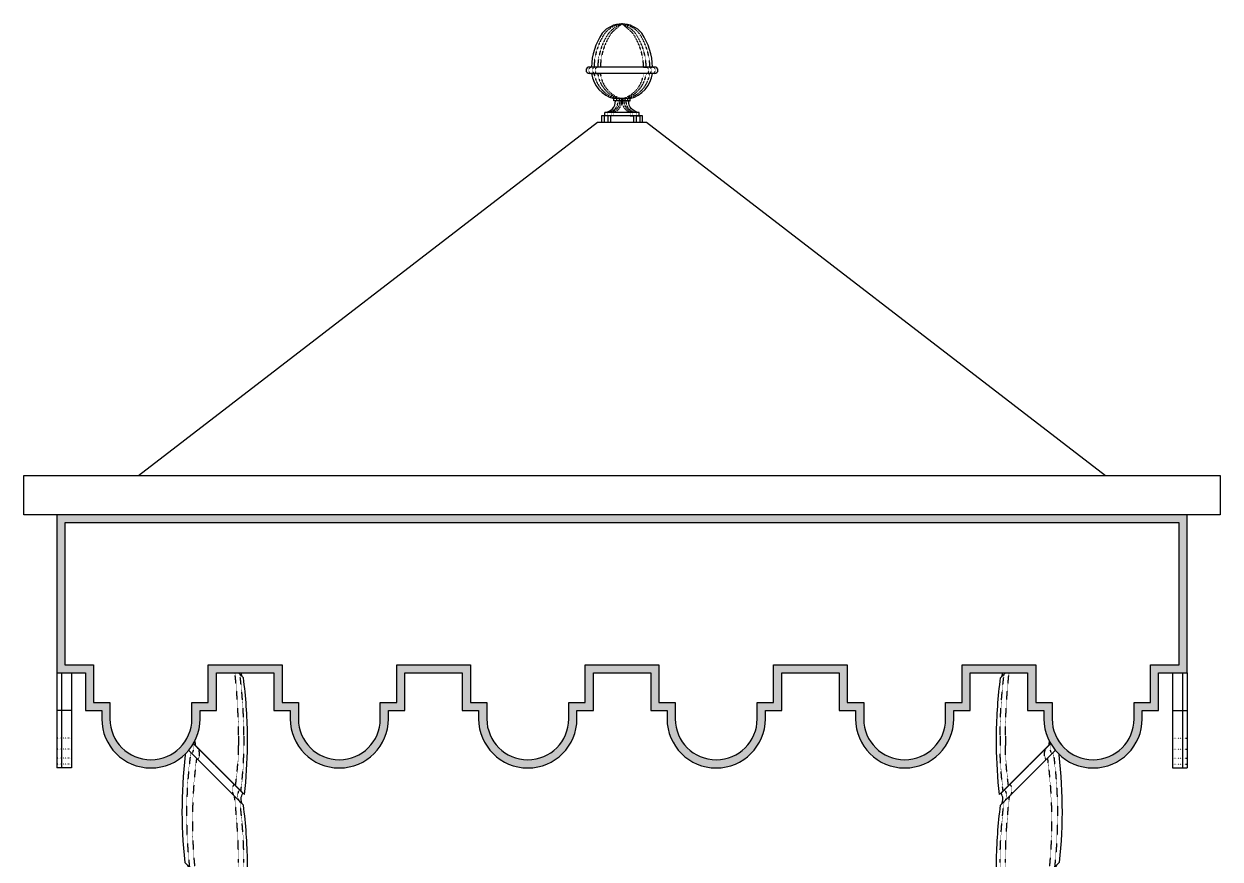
# Model space of a CAD drawing. Header units: millimetres. Extents: x -2664 to 5367, y -2692 to 3839.
# Drawn here: x -2604 to -1874, y 3329 to 3839 of the extents above; entities that cross this region are included whole.
import ezdxf

# ---------------------------------------------------------------- set-up
doc = ezdxf.new("R2010")
doc.units = ezdxf.units.MM
doc.header["$LTSCALE"] = 0.1
doc.header["$MEASUREMENT"] = 0
doc.set_wipeout_variables(frame=1)
doc.linetypes.add('ACAD_ISO07W100', pattern=[3, 0, -3])
doc.layers.add('CART', color=1, linetype='Continuous')
doc.layers.add('SOLID TIMBER', color=3, linetype='Continuous')

# ---------------------------------------------------------------- blocks, each defined once
blk = doc.blocks.new('*U22')
at = {"color": 8, "true_color": 0x7a7a7a}
blk.add_wipeout([(-609.19, 4500.11), (-609.19, 4440.24), (-621.69, 4440.24), (-621.69, 4444.24), (-619.69, 4444.24), (-619.69, 4446.24), (-619.22, 4446.29), (-618.95, 4446.32), (-618.71, 4446.37), (-618.5, 4446.41), (-618.28, 4446.47), (-618.12, 4446.51), (-617.94, 4446.57), (-617.69, 4446.65), (-617.48, 4446.73), (-617.28, 4446.82), (-617, 4446.95), (-616.75, 4447.08), (-616.54, 4447.2), (-616.36, 4447.31), (-616.19, 4447.42), (-615.97, 4447.58), (-615.76, 4447.74), (-615.56, 4447.9), (-615.4, 4448.05), (-615.25, 4448.19), (-615.09, 4448.35), (-614.94, 4448.51), (-614.79, 4448.69), (-614.65, 4448.85), (-614.52, 4449.02), (-614.4, 4449.19), (-614.29, 4449.35), (-614.19, 4449.51), (-614.11, 4449.64), (-614.02, 4449.8), (-613.97, 4449.9), (-613.88, 4450.07), (-613.78, 4450.28), (-613.7, 4450.45), (-613.63, 4450.64), (-613.57, 4450.8), (-613.51, 4450.97), (-613.46, 4451.12), (-613.42, 4451.27), (-613.38, 4451.42), (-613.35, 4451.55), (-613.3, 4451.75), (-613.28, 4451.88), (-613.25, 4452.04), (-613.23, 4452.19), (-613.21, 4452.34), (-613.19, 4452.49), (-613.18, 4452.61), (-613.17, 4452.75), (-613.17, 4452.89), (-613.16, 4453.05), (-613.16, 4453.17), (-613.16, 4453.24), (-614.16, 4453.24), (-614.16, 4454.63), (-614.59, 4454.76), (-615.09, 4454.92), (-615.71, 4455.14), (-616.21, 4455.34), (-616.75, 4455.57), (-617.25, 4455.8), (-617.73, 4456.04), (-618.28, 4456.34), (-618.78, 4456.63), (-619.75, 4457.25), (-620.24, 4457.59), (-620.76, 4457.98), (-621.15, 4458.3), (-621.58, 4458.66), (-621.96, 4459.01), (-622.32, 4459.35), (-622.73, 4459.77), (-623.08, 4460.13), (-623.46, 4460.56), (-623.84, 4461.02), (-624.16, 4461.43), (-624.51, 4461.9), (-624.77, 4462.26), (-625.04, 4462.68), (-625.44, 4463.33), (-625.7, 4463.79), (-625.87, 4464.1), (-626.15, 4464.64), (-626.37, 4465.11), (-626.52, 4465.45), (-626.72, 4465.93), (-626.93, 4466.47), (-627.08, 4466.9), (-627.24, 4467.39), (-627.36, 4467.77), (-627.49, 4468.26), (-627.63, 4468.83), (-627.71, 4469.2), (-627.76, 4469.47), (-627.81, 4469.74), (-627.84, 4469.93), (-629.13, 4469.93), (-629.29, 4469.94), (-629.44, 4469.96), (-629.6, 4469.99), (-629.76, 4470.03), (-629.92, 4470.1), (-630.08, 4470.17), (-630.23, 4470.26), (-630.36, 4470.36), (-630.56, 4470.53), (-630.73, 4470.73), (-630.83, 4470.88), (-630.91, 4471.03), (-630.99, 4471.21), (-631.06, 4471.42), (-631.1, 4471.59), (-631.12, 4471.8), (-631.13, 4471.93), (-631.11, 4472.16), (-631.08, 4472.34), (-631.03, 4472.54), (-630.98, 4472.69), (-630.9, 4472.87), (-630.81, 4473.01), (-630.71, 4473.15), (-630.56, 4473.32), (-630.38, 4473.49), (-630.19, 4473.62), (-630.05, 4473.7), (-629.86, 4473.79), (-629.63, 4473.87), (-629.41, 4473.91), (-629.26, 4473.93), (-629.18, 4473.93), (-627.84, 4473.93), (-627.82, 4474.53), (-627.79, 4475.19), (-627.7, 4476.44), (-627.62, 4477.22), (-627.53, 4477.93), (-627.38, 4478.98), (-627.21, 4480.01), (-627.01, 4480.98), (-626.83, 4481.82), (-626.52, 4483.03), (-626.27, 4483.91), (-625.92, 4485.05), (-625.55, 4486.11), (-625.17, 4487.12), (-624.72, 4488.2), (-624.32, 4489.11), (-623.89, 4490), (-623.46, 4490.86), (-622.91, 4491.87), (-622.39, 4492.77), (-621.93, 4493.52), (-621.47, 4494.23), (-621.27, 4494.53), (-620.74, 4495.15), (-620.02, 4495.89), (-619.4, 4496.45), (-618.83, 4496.92), (-618.07, 4497.47), (-617.41, 4497.91), (-616.52, 4498.42), (-615.84, 4498.76), (-614.66, 4499.26), (-614.16, 4499.43), (-613.7, 4499.58), (-613.25, 4499.71), (-612.75, 4499.83), (-612.1, 4499.97), (-611.51, 4500.07), (-610.77, 4500.16), (-610.21, 4500.21), (-609.65, 4500.24), (-609.19, 4500.24)], dxfattribs=at).dxf.layer = 'CART'
at = {"layer": 'SOLID TIMBER'}
blk.add_lwpolyline([(-619.69, 4444.24), (-619.69, 4446.24, 0.402986), (-613.16, 4453.24), (-614.16, 4453.24), (-614.16, 4454.63)], format="xyb", dxfattribs=at)
for centre, radius, start, end in [((-629.13, 4471.93), 2, 90.00944, 269.99056), ((-608.94, 4473.07), 19.16, 189.42387, 254.18823)]:
    blk.add_arc(centre, radius, start, end, dxfattribs=at)
at = {"color": 8, "true_color": 0x7a7a7a}
blk.add_wipeout([(-609.19, 4500.11), (-609.19, 4440.24), (-596.69, 4440.24), (-596.69, 4444.24), (-598.69, 4444.24), (-598.69, 4446.24), (-599.16, 4446.29), (-599.42, 4446.32), (-599.66, 4446.37), (-599.88, 4446.41), (-600.09, 4446.47), (-600.26, 4446.51), (-600.44, 4446.57), (-600.68, 4446.65), (-600.89, 4446.73), (-601.1, 4446.82), (-601.37, 4446.95), (-601.62, 4447.08), (-601.83, 4447.2), (-602.02, 4447.31), (-602.19, 4447.42), (-602.41, 4447.58), (-602.62, 4447.74), (-602.81, 4447.9), (-602.98, 4448.05), (-603.12, 4448.19), (-603.28, 4448.35), (-603.43, 4448.51), (-603.59, 4448.69), (-603.72, 4448.85), (-603.85, 4449.02), (-603.97, 4449.19), (-604.08, 4449.35), (-604.19, 4449.51), (-604.27, 4449.64), (-604.36, 4449.8), (-604.41, 4449.9), (-604.5, 4450.07), (-604.6, 4450.28), (-604.67, 4450.45), (-604.75, 4450.64), (-604.81, 4450.8), (-604.87, 4450.97), (-604.91, 4451.12), (-604.96, 4451.27), (-605, 4451.42), (-605.03, 4451.55), (-605.07, 4451.75), (-605.1, 4451.88), (-605.13, 4452.04), (-605.15, 4452.19), (-605.17, 4452.34), (-605.18, 4452.49), (-605.19, 4452.61), (-605.2, 4452.75), (-605.21, 4452.89), (-605.21, 4453.05), (-605.21, 4453.17), (-605.21, 4453.24), (-604.21, 4453.24), (-604.21, 4454.63), (-603.79, 4454.76), (-603.29, 4454.92), (-602.67, 4455.14), (-602.16, 4455.34), (-601.63, 4455.57), (-601.13, 4455.8), (-600.65, 4456.04), (-600.09, 4456.34), (-599.59, 4456.63), (-598.62, 4457.25), (-598.14, 4457.59), (-597.62, 4457.98), (-597.22, 4458.3), (-596.8, 4458.66), (-596.41, 4459.01), (-596.05, 4459.35), (-595.64, 4459.77), (-595.3, 4460.13), (-594.92, 4460.56), (-594.53, 4461.02), (-594.21, 4461.43), (-593.87, 4461.9), (-593.61, 4462.26), (-593.34, 4462.68), (-592.93, 4463.33), (-592.67, 4463.79), (-592.5, 4464.1), (-592.23, 4464.64), (-592.01, 4465.11), (-591.85, 4465.45), (-591.65, 4465.93), (-591.44, 4466.47), (-591.29, 4466.9), (-591.13, 4467.39), (-591.02, 4467.77), (-590.88, 4468.26), (-590.75, 4468.83), (-590.67, 4469.2), (-590.61, 4469.47), (-590.56, 4469.74), (-590.53, 4469.93), (-589.25, 4469.93), (-589.09, 4469.94), (-588.94, 4469.96), (-588.78, 4469.99), (-588.62, 4470.03), (-588.45, 4470.1), (-588.3, 4470.17), (-588.14, 4470.26), (-588.01, 4470.36), (-587.82, 4470.53), (-587.65, 4470.73), (-587.54, 4470.88), (-587.46, 4471.03), (-587.38, 4471.21), (-587.31, 4471.42), (-587.28, 4471.59), (-587.25, 4471.8), (-587.25, 4471.93), (-587.26, 4472.16), (-587.29, 4472.34), (-587.34, 4472.54), (-587.4, 4472.69), (-587.48, 4472.87), (-587.56, 4473.01), (-587.66, 4473.15), (-587.81, 4473.32), (-587.99, 4473.49), (-588.18, 4473.62), (-588.32, 4473.7), (-588.51, 4473.79), (-588.75, 4473.87), (-588.97, 4473.91), (-589.12, 4473.93), (-589.2, 4473.93), (-590.53, 4473.93), (-590.55, 4474.53), (-590.58, 4475.19), (-590.68, 4476.44), (-590.75, 4477.22), (-590.84, 4477.93), (-590.99, 4478.98), (-591.17, 4480.01), (-591.36, 4480.98), (-591.55, 4481.82), (-591.86, 4483.03), (-592.1, 4483.91), (-592.46, 4485.05), (-592.83, 4486.11), (-593.21, 4487.12), (-593.65, 4488.2), (-594.06, 4489.11), (-594.48, 4490), (-594.92, 4490.86), (-595.46, 4491.87), (-595.99, 4492.77), (-596.45, 4493.52), (-596.9, 4494.23), (-597.1, 4494.53), (-597.64, 4495.15), (-598.36, 4495.89), (-598.98, 4496.45), (-599.54, 4496.92), (-600.3, 4497.47), (-600.97, 4497.91), (-601.86, 4498.42), (-602.53, 4498.76), (-603.72, 4499.26), (-604.21, 4499.43), (-604.67, 4499.58), (-605.13, 4499.71), (-605.62, 4499.83), (-606.27, 4499.97), (-606.87, 4500.07), (-607.61, 4500.16), (-608.17, 4500.21), (-608.72, 4500.24), (-609.19, 4500.24)], dxfattribs=at).dxf.layer = 'CART'
at = {"layer": 'SOLID TIMBER'}
for p, q in [((-589.2, 4473.93), (-629.18, 4473.93)), ((-589.25, 4469.93), (-629.13, 4469.93)), ((-604.21, 4454.63), (-614.16, 4454.63)), ((-604.21, 4453.24), (-614.16, 4453.24)), ((-598.69, 4446.24), (-619.69, 4446.24))]:
    blk.add_line(p, q, dxfattribs=at)
at = {"layer": 'SOLID TIMBER', "color": 8, "linetype": 'ACAD_ISO07W100', "ltscale": 0.1, "true_color": 0x7a7a7a}
blk.add_line((-611.56, 4453.24), (-612.56, 4453.24), dxfattribs=at)
for points in [[(-609.19, 4500.24, 0.190784), (-619.67, 4494.53, 0.142753), (-626.24, 4473.93), (-627.52, 4473.93, 0.999835), (-627.52, 4469.93), (-626.24, 4469.93, 0.290358), (-612.56, 4454.63), (-612.56, 4453.24), (-611.56, 4453.24, -0.402986), (-618.08, 4446.24), (-618.08, 4444.24), (-620.08, 4444.24), (-620.08, 4440.24)], [(-609.19, 4500.24, 0.115311), (-617.4, 4494.53, 0.142753), (-623.98, 4473.93), (-625.26, 4473.93, 0.999835), (-625.26, 4469.93), (-623.98, 4469.93, 0.297039), (-611, 4454.63), (-611, 4453.24), (-610.28, 4453.24, -0.316412), (-615.82, 4446.24), (-615.82, 4444.24), (-617.82, 4444.24), (-617.82, 4440.24)], [(-609.28, 4500.23, 0.022673), (-615.79, 4494.53, 0.142753), (-622.37, 4473.93), (-623.65, 4473.93, 0.999835), (-623.65, 4469.93), (-622.37, 4469.93, 0.299705), (-609.66, 4454.63), (-609.66, 4453.24), (-609.32, 4453.24, -0.330891), (-614.21, 4446.24), (-614.21, 4444.24), (-616.21, 4444.24), (-616.21, 4440.24)], [(-609.19, 4500.24, -0.190784), (-598.71, 4494.53, -0.142753), (-592.14, 4473.93), (-590.85, 4473.93, -0.999835), (-590.85, 4469.93), (-592.14, 4469.93, -0.290358), (-605.82, 4454.63), (-605.82, 4453.24), (-606.82, 4453.24, 0.402986), (-600.29, 4446.24), (-600.29, 4444.24), (-598.29, 4444.24), (-598.29, 4440.24)], [(-609.19, 4500.24, -0.115311), (-600.97, 4494.53, -0.142753), (-594.4, 4473.93), (-593.12, 4473.93, -0.999835), (-593.12, 4469.93), (-594.4, 4469.93, -0.297039), (-607.38, 4454.63), (-607.38, 4453.24), (-608.1, 4453.24, 0.316412), (-602.56, 4446.24), (-602.56, 4444.24), (-600.56, 4444.24), (-600.56, 4440.24)], [(-609.1, 4500.23, -0.022673), (-602.58, 4494.53, -0.142753), (-596.01, 4473.93), (-594.73, 4473.93, -0.999835), (-594.73, 4469.93), (-596.01, 4469.93, -0.299705), (-608.71, 4454.63), (-608.71, 4453.24), (-609.05, 4453.24, 0.330891), (-604.17, 4446.24), (-604.17, 4444.24), (-602.17, 4444.24), (-602.17, 4440.24)]]:
    blk.add_lwpolyline(points, format="xyb", dxfattribs=at)
at = {"layer": 'SOLID TIMBER'}
for points in [[(-590.53, 4473.93, 0.142753), (-597.1, 4494.53, 0.472539), (-621.27, 4494.53, 0.142753), (-627.84, 4473.93)], [(-598.69, 4444.24), (-598.69, 4446.24, -0.402986), (-605.21, 4453.24), (-604.21, 4453.24), (-604.21, 4454.63)]]:
    blk.add_lwpolyline(points, format="xyb", dxfattribs=at)
blk.add_lwpolyline([(-596.69, 4444.24), (-621.69, 4444.24), (-621.69, 4440.24), (-596.69, 4440.24)], close=True, dxfattribs=at)
for centre, radius, start, end in [((-609.43, 4473.07), 19.16, 285.81177, 350.57613), ((-589.25, 4471.93), 2, 270.00944, 89.99056)]:
    blk.add_arc(centre, radius, start, end, dxfattribs=at)
blk = doc.blocks.new('*U98')
at = {"color": 8, "true_color": 0x7a7a7a}
blk.add_wipeout([(-4546.46, 2724.23), (-4611.46, 2724.23), (-4611.46, 2734.23), (-4610.74, 2734.9), (-4609.75, 2735.9), (-4609.01, 2736.71), (-4608.28, 2737.57), (-4607.67, 2738.32), (-4606.99, 2739.23), (-4606.41, 2740.07), (-4605.61, 2741.32), (-4604.96, 2742.44), (-4604.24, 2743.81), (-4603.44, 2745.57), (-4602.78, 2747.27), (-4601.96, 2749.97), (-4601.64, 2751.33), (-4601.34, 2752.96), (-4601.16, 2754.19), (-4601.01, 2755.86), (-4600.94, 2757.29), (-4600.93, 2758.02), (-4600.95, 2758.86), (-4600.96, 2759.23), (-4598.41, 2759.23), (-4598.49, 2760.55), (-4598.57, 2762.09), (-4598.65, 2763.67), (-4598.73, 2765.48), (-4598.81, 2767.89), (-4598.88, 2770.4), (-4598.92, 2772.6), (-4598.94, 2773.98), (-4598.95, 2775.68), (-4598.96, 2777.03), (-4598.95, 2779.52), (-4598.91, 2782.52), (-4598.87, 2784.16), (-4598.82, 2785.8), (-4598.74, 2788.32), (-4598.66, 2790.25), (-4598.57, 2792), (-4598.46, 2794.01), (-4598.35, 2795.75), (-4598.14, 2798.83), (-4598.04, 2800.1), (-4597.89, 2801.93), (-4597.71, 2803.87), (-4597.54, 2805.71), (-4597.32, 2807.82), (-4597.13, 2809.51), (-4596.94, 2811.21), (-4596.78, 2812.48), (-4596.62, 2813.79), (-4596.57, 2814.14), (-4596.52, 2814.54), (-4596.48, 2814.88), (-4596.43, 2815.2), (-4595.6, 2814.37), (-4595.42, 2814.68), (-4595.22, 2815.09), (-4595.03, 2815.53), (-4594.87, 2816.05), (-4594.76, 2816.47), (-4594.68, 2816.92), (-4594.63, 2817.46), (-4594.62, 2817.85), (-4594.63, 2818.25), (-4594.67, 2818.67), (-4594.73, 2819.09), (-4594.83, 2819.53), (-4594.99, 2820.03), (-4595.05, 2820.21), (-4595.11, 2820.37), (-4595.18, 2820.53), (-4595.26, 2820.7), (-4595.37, 2820.93), (-4595.47, 2821.11), (-4595.63, 2821.37), (-4595.71, 2821.5), (-4595.82, 2821.65), (-4597.21, 2823.05), (-4597.34, 2824.19), (-4597.5, 2825.78), (-4597.66, 2827.4), (-4597.77, 2828.58), (-4597.94, 2830.51), (-4598.1, 2832.54), (-4598.26, 2834.79), (-4598.34, 2835.93), (-4598.42, 2837.25), (-4598.5, 2838.53), (-4598.59, 2840.16), (-4598.66, 2841.64), (-4598.72, 2843.05), (-4598.83, 2846.27), (-4598.93, 2850.55), (-4598.96, 2854.15), (-4598.94, 2858.04), (-4598.89, 2860.94), (-4598.77, 2865.13), (-4598.58, 2869.56), (-4598.37, 2873.27), (-4598.1, 2877.12), (-4597.83, 2880.33), (-4597.57, 2883.15), (-4597.28, 2885.97), (-4596.96, 2888.82), (-4596.72, 2890.75), (-4596.43, 2892.98), (-4595.6, 2892.15), (-4595.29, 2892.71), (-4594.92, 2893.66), (-4594.76, 2894.27), (-4594.66, 2894.93), (-4594.62, 2895.63), (-4594.67, 2896.44), (-4594.82, 2897.27), (-4595.03, 2897.95), (-4595.28, 2898.51), (-4595.82, 2899.44), (-4597.21, 2900.83), (-4597.47, 2903.29), (-4597.66, 2905.17), (-4597.9, 2907.91), (-4598.19, 2911.51), (-4598.44, 2915.25), (-4598.62, 2918.58), (-4598.75, 2921.56), (-4598.87, 2925.41), (-4598.93, 2928.3), (-4598.95, 2931.19), (-4598.95, 2934.94), (-4598.86, 2940.06), (-4598.69, 2945.11), (-4598.5, 2948.86), (-4598.28, 2952.45), (-4598.02, 2955.95), (-4597.81, 2958.41), (-4597.56, 2961.04), (-4597.29, 2963.68), (-4596.99, 2966.29), (-4596.78, 2968.1), (-4596.62, 2969.37), (-4596.43, 2970.77), (-4595.6, 2969.93), (-4595.33, 2970.42), (-4594.99, 2971.23), (-4594.76, 2972.03), (-4594.65, 2972.8), (-4594.62, 2973.61), (-4594.72, 2974.58), (-4594.94, 2975.44), (-4595.26, 2976.26), (-4595.56, 2976.81), (-4595.82, 2977.22), (-4597.21, 2978.61), (-4597.43, 2980.65), (-4597.68, 2983.2), (-4597.96, 2986.4), (-4598.28, 2990.56), (-4598.5, 2994.04), (-4598.71, 2998.45), (-4598.85, 3002.62), (-4598.94, 3006.96), (-4598.96, 3010.38), (-4598.91, 3015.76), (-4598.81, 3019.49), (-4598.66, 3023.58), (-4598.5, 3026.7), (-4598.28, 3030.24), (-4597.99, 3034.09), (-4597.77, 3036.59), (-4597.39, 3040.49), (-4597.04, 3043.63), (-4596.74, 3046.2), (-4596.43, 3048.55), (-4595.6, 3047.71), (-4595.4, 3048.07), (-4595, 3048.98), (-4594.77, 3049.77), (-4594.65, 3050.51), (-4594.62, 3051.19), (-4594.66, 3051.95), (-4594.77, 3052.59), (-4594.95, 3053.27), (-4595.22, 3053.96), (-4595.45, 3054.41), (-4595.82, 3055), (-4597.21, 3056.4), (-4597.59, 3060.01), (-4597.98, 3064.35), (-4598.29, 3068.49), (-4598.58, 3073.47), (-4598.8, 3078.56), (-4598.92, 3083.5), (-4598.95, 3086.89), (-4598.93, 3092.27), (-4598.85, 3095.96), (-4598.7, 3100.34), (-4598.48, 3104.72), (-4598.24, 3108.58), (-4597.92, 3112.66), (-4597.48, 3117.44), (-4597.07, 3121.21), (-4596.73, 3124), (-4596.54, 3125.53), (-4596.43, 3126.33), (-4595.6, 3125.5), (-4595.41, 3125.83), (-4595.13, 3126.41), (-4594.89, 3127.09), (-4594.72, 3127.81), (-4594.63, 3128.56), (-4594.62, 3128.98), (-4594.69, 3129.93), (-4594.81, 3130.57), (-4595, 3131.2), (-4595.28, 3131.86), (-4595.53, 3132.34), (-4595.82, 3132.78), (-4597.21, 3134.18), (-4597.46, 3136.48), (-4597.78, 3139.84), (-4598.11, 3143.8), (-4598.4, 3147.91), (-4598.64, 3152.38), (-4598.81, 3156.86), (-4598.92, 3161.32), (-4598.95, 3164.54), (-4598.95, 3168.42), (-4598.91, 3171.28), (-4598.8, 3175.4), (-4598.7, 3178.26), (-4598.58, 3180.75), (-4598.46, 3182.98), (-4598.28, 3185.7), (-4598.06, 3188.72), (-4597.85, 3191.22), (-4597.55, 3194.46), (-4597.22, 3197.68), (-4596.84, 3200.95), (-4596.53, 3203.36), (-4596.43, 3204.11), (-4595.6, 3203.28), (-4595.28, 3203.86), (-4595, 3204.52), (-4594.8, 3205.23), (-4594.65, 3206.16), (-4594.62, 3206.76), (-4594.7, 3207.77), (-4594.9, 3208.68), (-4595.17, 3209.42), (-4595.46, 3210), (-4595.82, 3210.56), (-4597.21, 3211.96), (-4597.57, 3215.36), (-4598.06, 3220.95), (-4598.53, 3228.03), (-4598.87, 3236.53), (-4598.96, 3243.72), (-4598.86, 3251.24), (-4598.55, 3259.02), (-4598.11, 3265.88), (-4597.56, 3272.13), (-4597.08, 3276.69), (-4596.69, 3279.9), (-4596.43, 3281.89), (-4595.6, 3281.06), (-4595.21, 3281.81), (-4594.81, 3282.95), (-4594.63, 3284.08), (-4594.62, 3284.73), (-4594.75, 3285.86), (-4595.1, 3287.02), (-4595.39, 3287.64), (-4595.82, 3288.34), (-4597.21, 3289.74), (-4597.51, 3292.59), (-4597.92, 3297.03), (-4598.29, 3301.92), (-4598.58, 3306.77), (-4598.75, 3310.61), (-4598.87, 3314.6), (-4598.94, 3318.44), (-4598.96, 3321.51), (-4598.92, 3325.83), (-4598.77, 3331.89), (-4598.58, 3336.32), (-4598.36, 3340.18), (-4598.06, 3344.29), (-4597.67, 3348.77), (-4597.34, 3352.14), (-4596.96, 3355.49), (-4596.6, 3358.38), (-4596.43, 3359.67), (-4595.6, 3358.84), (-4595.31, 3359.37), (-4594.93, 3360.3), (-4594.67, 3361.52), (-4594.65, 3362.91), (-4594.81, 3363.91), (-4595.09, 3364.78), (-4595.47, 3365.58), (-4595.82, 3366.13), (-4597.21, 3367.52), (-4597.44, 3369.7), (-4597.71, 3372.38), (-4597.87, 3374.2), (-4598.12, 3377.25), (-4598.34, 3380.41), (-4598.54, 3383.72), (-4598.64, 3385.66), (-4598.74, 3387.94), (-4598.78, 3389.23), (-4600.96, 3389.23), (-4600.93, 3390.44), (-4600.97, 3391.94), (-4601.1, 3393.74), (-4601.36, 3395.65), (-4601.67, 3397.29), (-4602.24, 3399.52), (-4602.84, 3401.34), (-4603.44, 3402.89), (-4604.52, 3405.19), (-4605.87, 3407.56), (-4607.24, 3409.56), (-4608.56, 3411.22), (-4609.92, 3412.73), (-4610.75, 3413.56), (-4611.46, 3414.23), (-4611.46, 3424.23), (-4546.46, 3424.23), (-4546.46, 3414.23), (-4547.81, 3412.93), (-4549.35, 3411.23), (-4550.72, 3409.5), (-4551.91, 3407.78), (-4553.02, 3405.89), (-4554.07, 3403.81), (-4554.98, 3401.61), (-4555.8, 3399.06), (-4556.39, 3396.55), (-4556.72, 3394.53), (-4556.88, 3392.91), (-4556.97, 3391.05), (-4556.97, 3389.23), (-4560.01, 3389.23), (-4559.76, 3386.09), (-4559.53, 3382.86), (-4559.28, 3378.38), (-4559.08, 3373.49), (-4559, 3370.17), (-4558.96, 3366.11), (-4558.96, 3361.14), (-4559.03, 3357.12), (-4559.1, 3354.57), (-4559.22, 3351.65), (-4559.38, 3348.4), (-4559.56, 3345.39), (-4559.81, 3341.84), (-4560.05, 3338.92), (-4560.42, 3335.04), (-4560.61, 3333.21), (-4560.84, 3331.15), (-4561.75, 3332.07), (-4562.16, 3331.35), (-4562.52, 3330.46), (-4562.78, 3329.29), (-4562.83, 3328.73), (-4562.8, 3327.65), (-4562.62, 3326.73), (-4562.4, 3326.04), (-4562.07, 3325.31), (-4561.46, 3324.7), (-4561.03, 3321.27), (-4560.54, 3316.97), (-4560.18, 3313.36), (-4559.83, 3309.27), (-4559.53, 3305.03), (-4559.29, 3300.75), (-4559.12, 3296.66), (-4558.96, 3289.73), (-4558.96, 3284.32), (-4558.98, 3281.44), (-4559.08, 3277.49), (-4559.22, 3273.81), (-4559.51, 3268.34), (-4559.75, 3264.82), (-4560.01, 3261.61), (-4560.26, 3258.88), (-4560.51, 3256.39), (-4560.72, 3254.44), (-4560.84, 3253.37), (-4561.75, 3254.28), (-4561.98, 3253.91), (-4562.33, 3253.21), (-4562.54, 3252.6), (-4562.7, 3252), (-4562.79, 3251.43), (-4562.83, 3250.95), (-4562.84, 3250.4), (-4562.78, 3249.73), (-4562.63, 3248.98), (-4562.5, 3248.53), (-4562.38, 3248.19), (-4562.07, 3247.52), (-4561.46, 3246.92), (-4560.99, 3243.18), (-4560.38, 3237.59), (-4559.9, 3232.38), (-4559.54, 3227.47), (-4559.25, 3222.28), (-4559.1, 3218.44), (-4558.99, 3213.97), (-4558.96, 3208.76), (-4558.96, 3205.57), (-4559.01, 3202.44), (-4559.14, 3198), (-4559.51, 3190.56), (-4559.88, 3185.47), (-4560.22, 3181.5), (-4560.66, 3177.26), (-4560.84, 3175.59), (-4561.75, 3176.5), (-4562.16, 3175.78), (-4562.49, 3174.97), (-4562.72, 3174.11), (-4562.83, 3173.16), (-4562.79, 3172.04), (-4562.56, 3170.96), (-4562.07, 3169.74), (-4561.46, 3169.14), (-4561.17, 3166.88), (-4560.78, 3163.61), (-4560.39, 3159.9), (-4560.02, 3155.96), (-4559.68, 3151.69), (-4559.34, 3146.13), (-4559.21, 3143.43), (-4559.09, 3140.24), (-4558.99, 3136.47), (-4558.96, 3132.68), (-4558.96, 3128.52), (-4559.03, 3123.87), (-4559.32, 3116.04), (-4559.57, 3111.83), (-4559.97, 3106.51), (-4560.42, 3101.72), (-4560.57, 3100.31), (-4560.84, 3097.81), (-4561.75, 3098.72), (-4562.1, 3098.13), (-4562.62, 3096.78), (-4562.83, 3095.38), (-4562.74, 3093.91), (-4562.48, 3092.92), (-4562.07, 3091.96), (-4561.46, 3091.36), (-4561.16, 3089.04), (-4560.81, 3086.09), (-4560.55, 3083.73), (-4560.21, 3080.29), (-4559.87, 3076.36), (-4559.54, 3071.84), (-4559.2, 3065.38), (-4559.08, 3062.14), (-4558.98, 3058.11), (-4558.96, 3054.56), (-4558.96, 3051.6), (-4558.99, 3047.76), (-4559.08, 3044.03), (-4559.26, 3039.61), (-4559.46, 3035.81), (-4559.63, 3033.14), (-4559.95, 3029.02), (-4560.21, 3026.11), (-4560.47, 3023.46), (-4560.67, 3021.53), (-4560.84, 3020.03), (-4561.75, 3020.94), (-4562.04, 3020.46), (-4562.34, 3019.82), (-4562.62, 3018.99), (-4562.78, 3018.16), (-4562.84, 3017.29), (-4562.77, 3016.3), (-4562.6, 3015.51), (-4562.39, 3014.89), (-4562.07, 3014.18), (-4561.46, 3013.57), (-4561.27, 3012.08), (-4560.99, 3009.83), (-4560.66, 3006.94), (-4560.44, 3004.84), (-4560.11, 3001.43), (-4559.91, 2999.11), (-4559.68, 2996.13), (-4559.5, 2993.47), (-4559.34, 2990.66), (-4559.19, 2987.41), (-4559.04, 2982.95), (-4558.96, 2979.18), (-4558.96, 2974.79), (-4558.96, 2972.23), (-4558.96, 2968.64), (-4559.11, 2965.44), (-4559.26, 2961.78), (-4559.42, 2958.82), (-4559.62, 2955.63), (-4559.87, 2952.16), (-4560.15, 2948.9), (-4560.42, 2946.1), (-4560.65, 2943.95), (-4560.84, 2942.25), (-4561.75, 2943.16), (-4562, 2942.75), (-4562.24, 2942.28), (-4562.48, 2941.68), (-4562.7, 2940.89), (-4562.82, 2940.01), (-4562.83, 2939.2), (-4562.72, 2938.27), (-4562.6, 2937.75), (-4562.37, 2937.07), (-4562.07, 2936.4), (-4561.46, 2935.79), (-4561.3, 2934.56), (-4561.06, 2932.62), (-4560.81, 2930.52), (-4560.49, 2927.6), (-4560.19, 2924.55), (-4559.91, 2921.36), (-4559.68, 2918.35), (-4559.46, 2914.92), (-4559.31, 2912.22), (-4559.14, 2908.46), (-4559.03, 2905), (-4558.98, 2902.18), (-4558.96, 2899.49), (-4558.96, 2896.11), (-4558.98, 2892.55), (-4559.07, 2888.8), (-4559.19, 2885.54), (-4559.34, 2882.48), (-4559.51, 2879.43), (-4559.66, 2877.19), (-4559.84, 2874.76), (-4560.02, 2872.58), (-4560.23, 2870.3), (-4560.51, 2867.5), (-4560.65, 2866.21), (-4560.84, 2864.46), (-4561.75, 2865.37), (-4561.95, 2865.06), (-4562.24, 2864.5), (-4562.59, 2863.55), (-4562.74, 2862.91), (-4562.82, 2862.21), (-4562.84, 2861.73), (-4562.8, 2861.03), (-4562.63, 2860.06), (-4562.41, 2859.37), (-4562.07, 2858.62), (-4561.46, 2858.01), (-4561.08, 2855.02), (-4560.7, 2851.72), (-4560.37, 2848.63), (-4559.88, 2843.21), (-4559.48, 2837.53), (-4559.23, 2832.73), (-4559.06, 2828.17), (-4558.97, 2823.71), (-4558.96, 2819.14), (-4559.01, 2813.46), (-4559.15, 2808.76), (-4559.32, 2805), (-4559.51, 2801.65), (-4559.74, 2798.31), (-4560.05, 2794.45), (-4560.3, 2791.84), (-4560.44, 2790.43), (-4560.58, 2789.09), (-4560.68, 2788.09), (-4560.84, 2786.68), (-4561.75, 2787.59), (-4561.92, 2787.32), (-4562.25, 2786.7), (-4562.5, 2786.05), (-4562.73, 2785.15), (-4562.84, 2783.95), (-4562.77, 2782.99), (-4562.66, 2782.39), (-4562.4, 2781.58), (-4562.07, 2780.83), (-4561.46, 2780.23), (-4561.21, 2778.33), (-4560.84, 2775.22), (-4560.5, 2772.15), (-4560.06, 2767.59), (-4559.67, 2762.7), (-4559.5, 2760.08), (-4559.45, 2759.23), (-4556.96, 2759.23), (-4556.98, 2758.02), (-4556.89, 2755.64), (-4556.6, 2753.07), (-4555.92, 2749.83), (-4555.04, 2747.03), (-4553.82, 2744.12), (-4552.42, 2741.51), (-4550.3, 2738.4), (-4548.7, 2736.48), (-4547.47, 2735.19), (-4546.46, 2734.23)], dxfattribs=at).dxf.layer = 'CART'
at = {"color": 8, "linetype": 'ACAD_ISO07W100', "ltscale": 0.1, "true_color": 0x7a7a7a}
for points in [[(-4608.65, 2724.23), (-4608.65, 2734.23, 0.221117), (-4598.15, 2759.23), (-4595.61, 2759.23, -0.050945), (-4593.63, 2812.4), (-4592.8, 2811.56, 0.298373), (-4593.01, 2818.85), (-4594.41, 2820.25, -0.060511), (-4593.63, 2890.18), (-4592.8, 2889.35, 0.298373), (-4593.01, 2896.63), (-4594.41, 2898.03, -0.060511), (-4593.63, 2967.96), (-4592.8, 2967.13, 0.298373), (-4593.01, 2974.41), (-4594.41, 2975.81, -0.060511), (-4593.63, 3045.74), (-4592.8, 3044.91, 0.298373), (-4593.01, 3052.19), (-4594.41, 3053.59, -0.060511), (-4593.63, 3123.52), (-4592.8, 3122.69, 0.298373), (-4593.01, 3129.98), (-4594.41, 3131.37, -0.060511), (-4593.63, 3201.31), (-4592.8, 3200.47, 0.298373), (-4593.01, 3207.76), (-4594.41, 3209.16, -0.060511), (-4593.63, 3279.09), (-4592.8, 3278.26, 0.298373), (-4593.01, 3285.54), (-4594.41, 3286.94, -0.060511), (-4593.63, 3356.87), (-4592.8, 3356.04, 0.298373), (-4593.01, 3363.32), (-4594.41, 3364.72, -0.016629), (-4595.98, 3389.23), (-4598.15, 3389.23, 0.221117), (-4608.65, 3414.23), (-4608.65, 3424.23)], [(-4605.1, 2724.23), (-4605.1, 2734.23, 0.221117), (-4594.6, 2759.23), (-4592.05, 2759.23, -0.054591), (-4590.07, 2808.84), (-4589.24, 2808.01, 0.298373), (-4589.45, 2815.29), (-4590.85, 2816.69, -0.060511), (-4590.07, 2886.62), (-4589.24, 2885.79, 0.298373), (-4589.45, 2893.08), (-4590.85, 2894.47, -0.060511), (-4590.07, 2964.41), (-4589.24, 2963.57, 0.298373), (-4589.45, 2970.86), (-4590.85, 2972.25, -0.060511), (-4590.07, 3042.19), (-4589.24, 3041.35, 0.298373), (-4589.45, 3048.64), (-4590.85, 3050.04, -0.060511), (-4590.07, 3119.97), (-4589.24, 3119.14, 0.298373), (-4589.45, 3126.42), (-4590.85, 3127.82, -0.060511), (-4590.07, 3197.75), (-4589.24, 3196.92, 0.298373), (-4589.45, 3204.2), (-4590.85, 3205.6, -0.060511), (-4590.07, 3275.53), (-4589.24, 3274.7, 0.298373), (-4589.45, 3281.98), (-4590.85, 3283.38, -0.060511), (-4590.07, 3353.31), (-4589.24, 3352.48, 0.298373), (-4589.45, 3359.77), (-4590.85, 3361.16, -0.014529), (-4592.42, 3389.23), (-4594.6, 3389.23, 0.221117), (-4605.1, 3414.23), (-4605.1, 3424.23)], [(-4551.9, 3424.23), (-4551.9, 3414.23, 0.221117), (-4562.4, 3389.23), (-4565.46, 3389.23, -0.018749), (-4564.4, 3367.51), (-4564.4, 3361.14, -0.031638), (-4566.29, 3336.6), (-4567.2, 3337.51, 0.273377), (-4567.51, 3330.75), (-4566.91, 3330.15, -0.026191), (-4564.4, 3289.73), (-4564.4, 3283.35, -0.031638), (-4566.29, 3258.82), (-4567.2, 3259.73, 0.273377), (-4567.51, 3252.97), (-4566.91, 3252.37, -0.026191), (-4564.4, 3211.95), (-4564.4, 3205.57, -0.031638), (-4566.29, 3181.04), (-4567.2, 3181.95, 0.273377), (-4567.51, 3175.19), (-4566.91, 3174.58, -0.026191), (-4564.4, 3134.17), (-4564.4, 3127.79, -0.031638), (-4566.29, 3103.26), (-4567.2, 3104.17, 0.273377), (-4567.51, 3097.41), (-4566.91, 3096.8, -0.026191), (-4564.4, 3056.39), (-4564.4, 3050.01, -0.031638), (-4566.29, 3025.47), (-4567.2, 3026.38, 0.273377), (-4567.51, 3019.63), (-4566.91, 3019.02, -0.026191), (-4564.4, 2978.6), (-4564.4, 2972.23, -0.031638), (-4566.29, 2947.69), (-4567.2, 2948.6, 0.273377), (-4567.51, 2941.84), (-4566.91, 2941.24, -0.026191), (-4564.4, 2900.82), (-4564.4, 2894.45, -0.031638), (-4566.29, 2869.91), (-4567.2, 2870.82, 0.273377), (-4567.51, 2864.06), (-4566.91, 2863.46, -0.026191), (-4564.4, 2823.04), (-4564.4, 2816.66, -0.031638), (-4566.29, 2792.13), (-4567.2, 2793.04, 0.273377), (-4567.51, 2786.28), (-4566.91, 2785.68, -0.01447), (-4564.89, 2759.23), (-4562.4, 2759.23, 0.221117), (-4551.9, 2734.23), (-4551.9, 2724.23)], [(-4548.61, 3424.23), (-4548.61, 3414.23, 0.221117), (-4559.11, 3389.23), (-4562.16, 3389.23, -0.018749), (-4561.11, 3367.51), (-4561.11, 3361.14, -0.027907), (-4562.99, 3333.3), (-4563.9, 3334.21, 0.273377), (-4564.21, 3327.45), (-4563.61, 3326.85, -0.028509), (-4561.11, 3289.73), (-4561.11, 3283.35, -0.027907), (-4562.99, 3255.52), (-4563.9, 3256.43, 0.273377), (-4564.21, 3249.67), (-4563.61, 3249.07, -0.028509), (-4561.11, 3211.95), (-4561.11, 3205.57, -0.027907), (-4562.99, 3177.74), (-4563.9, 3178.65, 0.273377), (-4564.21, 3171.89), (-4563.61, 3171.29, -0.028509), (-4561.11, 3134.17), (-4561.11, 3127.79, -0.027907), (-4562.99, 3099.96), (-4563.9, 3100.87, 0.273377), (-4564.21, 3094.11), (-4563.61, 3093.5, -0.028509), (-4561.11, 3056.39), (-4561.11, 3050.01, -0.027907), (-4562.99, 3022.18), (-4563.9, 3023.09, 0.273377), (-4564.21, 3016.33), (-4563.61, 3015.72, -0.028509), (-4561.11, 2978.6), (-4561.11, 2972.23, -0.027907), (-4562.99, 2944.39), (-4563.9, 2945.3, 0.273377), (-4564.21, 2938.55), (-4563.61, 2937.94, -0.028509), (-4561.11, 2900.82), (-4561.11, 2894.45, -0.027907), (-4562.99, 2866.61), (-4563.9, 2867.52, 0.273377), (-4564.21, 2860.76), (-4563.61, 2860.16, -0.028509), (-4561.11, 2823.04), (-4561.11, 2816.66, -0.027907), (-4562.99, 2788.83), (-4563.9, 2789.74, 0.273377), (-4564.21, 2782.98), (-4563.61, 2782.38, -0.016517), (-4561.6, 2759.23), (-4559.11, 2759.23, 0.221117), (-4548.61, 2734.23), (-4548.61, 2724.23)]]:
    blk.add_lwpolyline(points, format="xyb", dxfattribs=at)
at = {"layer": 'CART'}
for points in [[(-4611.46, 3424.23), (-4546.46, 3424.23), (-4546.46, 3414.23), (-4611.46, 3414.23)], [(-4611.46, 2724.23), (-4546.46, 2724.23), (-4546.46, 2734.23), (-4611.46, 2734.23)]]:
    blk.add_lwpolyline(points, close=True, dxfattribs=at)
for points in [[(-4611.46, 3414.23, -0.221117), (-4600.96, 3389.23), (-4556.96, 3389.23, -0.221117), (-4546.46, 3414.23)], [(-4598.78, 3389.23, 0.018767), (-4597.21, 3367.52), (-4560.84, 3331.15, 0.025915), (-4558.96, 3361.14), (-4558.96, 3367.51, 0.018749), (-4560.01, 3389.23)], [(-4595.82, 3366.13, -0.298373), (-4595.6, 3358.84), (-4562.07, 3325.31, -0.273377), (-4561.75, 3332.07)], [(-4561.46, 3324.7), (-4596.43, 3359.67, 0.060511), (-4597.21, 3289.74), (-4560.84, 3253.37, 0.025915), (-4558.96, 3283.35), (-4558.96, 3289.73, 0.030251)], [(-4595.82, 3288.34, -0.298373), (-4595.6, 3281.06), (-4562.07, 3247.52, -0.273377), (-4561.75, 3254.28)], [(-4561.46, 3246.92), (-4596.43, 3281.89, 0.060511), (-4597.21, 3211.96), (-4560.84, 3175.59, 0.025915), (-4558.96, 3205.57), (-4558.96, 3211.95, 0.030251)], [(-4595.82, 3210.56, -0.298373), (-4595.6, 3203.28), (-4562.07, 3169.74, -0.273377), (-4561.75, 3176.5)], [(-4561.46, 3169.14), (-4596.43, 3204.11, 0.060511), (-4597.21, 3134.18), (-4560.84, 3097.81, 0.025915), (-4558.96, 3127.79), (-4558.96, 3134.17, 0.030251)], [(-4595.82, 3132.78, -0.298373), (-4595.6, 3125.5), (-4562.07, 3091.96, -0.273377), (-4561.75, 3098.72)], [(-4561.46, 3091.36), (-4596.43, 3126.33, 0.060511), (-4597.21, 3056.4), (-4560.84, 3020.03, 0.025915), (-4558.96, 3050.01), (-4558.96, 3056.39, 0.030251)], [(-4595.82, 3055, -0.298373), (-4595.6, 3047.71), (-4562.07, 3014.18, -0.273377), (-4561.75, 3020.94)], [(-4561.46, 3013.57), (-4596.43, 3048.55, 0.060511), (-4597.21, 2978.61), (-4560.84, 2942.25, 0.025915), (-4558.96, 2972.23), (-4558.96, 2978.6, 0.030251)], [(-4595.82, 2977.22, -0.298373), (-4595.6, 2969.93), (-4562.07, 2936.4, -0.273377), (-4561.75, 2943.16)], [(-4561.46, 2935.79), (-4596.43, 2970.77, 0.060511), (-4597.21, 2900.83), (-4560.84, 2864.46, 0.025915), (-4558.96, 2894.45), (-4558.96, 2900.82, 0.030251)], [(-4595.82, 2899.44, -0.298373), (-4595.6, 2892.15), (-4562.07, 2858.62, -0.273377), (-4561.75, 2865.37)], [(-4561.46, 2858.01), (-4596.43, 2892.98, 0.060511), (-4597.21, 2823.05), (-4560.84, 2786.68, 0.025915), (-4558.96, 2816.66), (-4558.96, 2823.04, 0.030251)], [(-4595.82, 2821.65, -0.298373), (-4595.6, 2814.37), (-4562.07, 2780.83, -0.273377), (-4561.75, 2787.59)], [(-4559.45, 2759.23, 0.018192), (-4561.46, 2780.23), (-4596.43, 2815.2, 0.048396), (-4598.41, 2759.23)], [(-4611.46, 2734.23, 0.221117), (-4600.96, 2759.23), (-4556.96, 2759.23, 0.221117), (-4546.46, 2734.23)]]:
    blk.add_lwpolyline(points, format="xyb", close=True, dxfattribs=at)
blk = doc.blocks.new('*U141')
at = {"color": 251, "true_color": 0x696969}
blk.add_wipeout([(-4814.96, 3539.41), (-4814.96, 3384.8), (-4805.96, 3384.8), (-4805.96, 3442.82), (-4797.46, 3442.82), (-4797.46, 3419.8), (-4787.46, 3419.8), (-4787.46, 3414.8), (-4787.35, 3412.19), (-4786.99, 3409.47), (-4786.32, 3406.59), (-4785.4, 3403.87), (-4784.42, 3401.63), (-4782.87, 3398.84), (-4781.55, 3396.91), (-4779.25, 3394.17), (-4776.53, 3391.64), (-4773.75, 3389.61), (-4770.58, 3387.82), (-4767.45, 3386.51), (-4765.58, 3385.92), (-4762.75, 3385.27), (-4758.6, 3384.82), (-4754.58, 3384.94), (-4749.59, 3385.85), (-4746.67, 3386.81), (-4743.21, 3388.4), (-4740.68, 3389.93), (-4738.82, 3391.3), (-4736.01, 3393.83), (-4733.86, 3396.28), (-4732.22, 3398.59), (-4730.71, 3401.22), (-4729.35, 3404.33), (-4728.44, 3407.21), (-4727.96, 3409.38), (-4727.62, 3411.77), (-4727.47, 3414.03), (-4727.46, 3414.8), (-4727.46, 3419.8), (-4717.46, 3419.8), (-4717.46, 3442.82), (-4682.46, 3442.82), (-4682.46, 3419.8), (-4672.46, 3419.8), (-4672.46, 3414.8), (-4672.34, 3412.08), (-4671.85, 3408.78), (-4671.11, 3405.89), (-4670.14, 3403.22), (-4668.94, 3400.69), (-4667.66, 3398.52), (-4665.74, 3395.87), (-4664.04, 3393.95), (-4661.69, 3391.77), (-4660.24, 3390.64), (-4658.62, 3389.52), (-4656.62, 3388.35), (-4654.62, 3387.37), (-4652.02, 3386.36), (-4649.45, 3385.62), (-4646.43, 3385.06), (-4643.46, 3384.81), (-4639.26, 3384.97), (-4635.36, 3385.65), (-4632.02, 3386.67), (-4628.61, 3388.19), (-4625.82, 3389.84), (-4623.9, 3391.23), (-4621.87, 3392.98), (-4620.18, 3394.71), (-4618.67, 3396.52), (-4617.39, 3398.32), (-4615.83, 3400.98), (-4614.64, 3403.58), (-4613.59, 3406.64), (-4613.03, 3408.97), (-4612.68, 3411.16), (-4612.52, 3412.91), (-4612.46, 3414.8), (-4612.46, 3419.8), (-4602.46, 3419.8), (-4602.46, 3442.82), (-4567.46, 3442.82), (-4567.46, 3419.8), (-4557.46, 3419.8), (-4557.46, 3414.8), (-4557.33, 3412.01), (-4556.69, 3408.04), (-4555.77, 3404.86), (-4554.96, 3402.81), (-4554, 3400.81), (-4552.65, 3398.49), (-4550.85, 3396.01), (-4548.71, 3393.62), (-4546.85, 3391.9), (-4544.69, 3390.23), (-4542.76, 3388.99), (-4541.39, 3388.23), (-4539.62, 3387.37), (-4537.25, 3386.44), (-4535.11, 3385.79), (-4532.58, 3385.24), (-4529.78, 3384.89), (-4526.68, 3384.81), (-4523.11, 3385.12), (-4520.81, 3385.55), (-4518.6, 3386.14), (-4516.11, 3387.03), (-4513.53, 3388.23), (-4510.81, 3389.84), (-4508.79, 3391.32), (-4507.33, 3392.55), (-4505.46, 3394.4), (-4503.89, 3396.24), (-4502.28, 3398.5), (-4500.9, 3400.86), (-4499.88, 3403), (-4498.91, 3405.59), (-4498.27, 3407.88), (-4497.81, 3410.26), (-4497.58, 3412.16), (-4497.46, 3414.8), (-4497.46, 3419.8), (-4487.46, 3419.8), (-4487.46, 3442.82), (-4452.46, 3442.82), (-4452.46, 3419.8), (-4442.46, 3419.8), (-4442.46, 3414.8), (-4442.29, 3411.58), (-4441.44, 3407.02), (-4440.53, 3404.21), (-4439.13, 3401.06), (-4438.01, 3399.08), (-4436.36, 3396.66), (-4434.46, 3394.4), (-4430.98, 3391.19), (-4428.01, 3389.14), (-4425.23, 3387.65), (-4422.72, 3386.61), (-4420.25, 3385.83), (-4418.13, 3385.34), (-4415.97, 3385), (-4413.69, 3384.82), (-4410.48, 3384.86), (-4407.98, 3385.14), (-4404.82, 3385.79), (-4402.75, 3386.41), (-4400.11, 3387.46), (-4398.09, 3388.47), (-4396.1, 3389.65), (-4394.14, 3391.05), (-4392.01, 3392.85), (-4390.27, 3394.61), (-4388.84, 3396.3), (-4387.6, 3398), (-4386.55, 3399.68), (-4385.63, 3401.38), (-4384.67, 3403.51), (-4383.83, 3405.85), (-4383.12, 3408.54), (-4382.72, 3410.91), (-4382.49, 3413.49), (-4382.46, 3414.8), (-4382.46, 3419.8), (-4372.46, 3419.8), (-4372.46, 3442.82), (-4337.46, 3442.82), (-4337.46, 3419.8), (-4327.46, 3419.8), (-4327.46, 3414.8), (-4327.34, 3412.09), (-4326.98, 3409.45), (-4326.5, 3407.25), (-4325.84, 3405.07), (-4324.89, 3402.63), (-4323.89, 3400.6), (-4322.64, 3398.48), (-4321.19, 3396.44), (-4318.86, 3393.77), (-4316.43, 3391.56), (-4313.62, 3389.52), (-4311.43, 3388.25), (-4308.65, 3386.96), (-4306.64, 3386.24), (-4304.3, 3385.59), (-4301.27, 3385.04), (-4297.46, 3384.8), (-4295.61, 3384.86), (-4292.87, 3385.15), (-4288.71, 3386.1), (-4285.94, 3387.1), (-4284.42, 3387.78), (-4282.19, 3388.98), (-4280.14, 3390.31), (-4278.12, 3391.87), (-4276.34, 3393.5), (-4274.64, 3395.32), (-4273.2, 3397.15), (-4272.09, 3398.79), (-4270.9, 3400.86), (-4270.14, 3402.41), (-4269.4, 3404.18), (-4268.69, 3406.3), (-4268.2, 3408.19), (-4267.87, 3409.89), (-4267.56, 3412.39), (-4267.47, 3413.98), (-4267.46, 3414.8), (-4267.46, 3419.8), (-4257.46, 3419.8), (-4257.46, 3442.82), (-4222.46, 3442.82), (-4222.46, 3419.8), (-4212.46, 3419.8), (-4212.46, 3414.8), (-4212.37, 3412.49), (-4212.01, 3409.59), (-4211.35, 3406.72), (-4210.6, 3404.38), (-4209.77, 3402.37), (-4208.51, 3399.92), (-4206.49, 3396.83), (-4205.13, 3395.14), (-4202.85, 3392.79), (-4200.93, 3391.16), (-4198.85, 3389.67), (-4196.54, 3388.31), (-4193.82, 3387.03), (-4191.19, 3386.09), (-4188.17, 3385.35), (-4184.88, 3384.9), (-4182.46, 3384.8), (-4177.74, 3385.17), (-4174.32, 3385.93), (-4171.29, 3386.95), (-4168.45, 3388.27), (-4166.09, 3389.66), (-4163.09, 3391.89), (-4161.22, 3393.61), (-4159.46, 3395.55), (-4157.94, 3397.52), (-4156, 3400.66), (-4155.02, 3402.67), (-4154.06, 3405.14), (-4153.29, 3407.8), (-4152.78, 3410.45), (-4152.52, 3413.01), (-4152.46, 3414.8), (-4152.46, 3419.8), (-4142.46, 3419.8), (-4142.46, 3442.82), (-4133.96, 3442.82), (-4133.96, 3384.8), (-4124.96, 3384.8), (-4124.96, 3539.41)], dxfattribs=at).dxf.layer = 'CART'
at = {"true_color": 0x7a7a7a}
h = blk.add_hatch(color=8, dxfattribs=at)
h.dxf.hatch_style = 1
edge = h.paths.add_edge_path(flags=16)
edge.add_line((-4809.96, 3447.82), (-4792.46, 3447.82))
edge.add_line((-4792.46, 3447.82), (-4792.46, 3424.8))
edge.add_line((-4792.46, 3424.8), (-4782.46, 3424.8))
edge.add_line((-4782.46, 3424.8), (-4782.46, 3414.8))
edge.add_arc((-4757.46, 3414.8), 25, 180, 360)
edge.add_line((-4732.46, 3414.8), (-4732.46, 3424.8))
edge.add_line((-4732.46, 3424.8), (-4722.46, 3424.8))
edge.add_line((-4722.46, 3424.8), (-4722.46, 3447.82))
edge.add_line((-4722.46, 3447.82), (-4699.96, 3447.82))
edge.add_line((-4699.96, 3447.82), (-4677.46, 3447.82))
edge.add_line((-4677.46, 3447.82), (-4677.46, 3424.8))
edge.add_line((-4677.46, 3424.8), (-4667.46, 3424.8))
edge.add_line((-4667.46, 3424.8), (-4667.46, 3414.8))
edge.add_arc((-4642.46, 3414.8), 25, 180, 360)
edge.add_line((-4617.46, 3414.8), (-4617.46, 3424.8))
edge.add_line((-4617.46, 3424.8), (-4607.46, 3424.8))
edge.add_line((-4607.46, 3424.8), (-4607.46, 3447.82))
edge.add_line((-4607.46, 3447.82), (-4584.96, 3447.82))
edge.add_line((-4584.96, 3447.82), (-4562.46, 3447.82))
edge.add_line((-4562.46, 3447.82), (-4562.46, 3424.8))
edge.add_line((-4562.46, 3424.8), (-4552.46, 3424.8))
edge.add_line((-4552.46, 3424.8), (-4552.46, 3414.8))
edge.add_arc((-4527.46, 3414.8), 25, 180, 360)
edge.add_line((-4502.46, 3414.8), (-4502.46, 3424.8))
edge.add_line((-4502.46, 3424.8), (-4492.46, 3424.8))
edge.add_line((-4492.46, 3424.8), (-4492.46, 3447.82))
edge.add_line((-4492.46, 3447.82), (-4469.96, 3447.82))
edge.add_line((-4469.96, 3447.82), (-4447.46, 3447.82))
edge.add_line((-4447.46, 3447.82), (-4447.46, 3424.8))
edge.add_line((-4447.46, 3424.8), (-4437.46, 3424.8))
edge.add_line((-4437.46, 3424.8), (-4437.46, 3414.8))
edge.add_arc((-4412.46, 3414.8), 25, 180, 360)
edge.add_line((-4387.46, 3414.8), (-4387.46, 3424.8))
edge.add_line((-4387.46, 3424.8), (-4377.46, 3424.8))
edge.add_line((-4377.46, 3424.8), (-4377.46, 3447.82))
edge.add_line((-4377.46, 3447.82), (-4354.96, 3447.82))
edge.add_line((-4354.96, 3447.82), (-4332.46, 3447.82))
edge.add_line((-4332.46, 3447.82), (-4332.46, 3424.8))
edge.add_line((-4332.46, 3424.8), (-4322.46, 3424.8))
edge.add_line((-4322.46, 3424.8), (-4322.46, 3414.8))
edge.add_arc((-4297.46, 3414.8), 25, 180, 360)
edge.add_line((-4272.46, 3414.8), (-4272.46, 3424.8))
edge.add_line((-4272.46, 3424.8), (-4262.46, 3424.8))
edge.add_line((-4262.46, 3424.8), (-4262.46, 3447.82))
edge.add_line((-4262.46, 3447.82), (-4239.96, 3447.82))
edge.add_line((-4239.96, 3447.82), (-4217.46, 3447.82))
edge.add_line((-4217.46, 3447.82), (-4217.46, 3424.8))
edge.add_line((-4217.46, 3424.8), (-4207.46, 3424.8))
edge.add_line((-4207.46, 3424.8), (-4207.46, 3414.8))
edge.add_arc((-4182.46, 3414.8), 25, 180, 360)
edge.add_line((-4157.46, 3414.8), (-4157.46, 3424.8))
edge.add_line((-4157.46, 3424.8), (-4147.46, 3424.8))
edge.add_line((-4147.46, 3424.8), (-4147.46, 3447.82))
edge.add_line((-4147.46, 3447.82), (-4129.96, 3447.82))
edge.add_line((-4129.96, 3447.82), (-4129.96, 3534.41))
edge.add_line((-4129.96, 3534.41), (-4809.96, 3534.41))
edge.add_line((-4809.96, 3534.41), (-4809.96, 3447.82))
edge = h.paths.add_edge_path()
edge.add_line((-4814.96, 3442.82), (-4797.46, 3442.82))
edge.add_line((-4797.46, 3442.82), (-4797.46, 3419.8))
edge.add_line((-4797.46, 3419.8), (-4787.46, 3419.8))
edge.add_line((-4787.46, 3419.8), (-4787.46, 3414.8))
edge.add_arc((-4757.46, 3414.8), 30, 180, 360)
edge.add_line((-4727.46, 3414.8), (-4727.46, 3419.8))
edge.add_line((-4727.46, 3419.8), (-4717.46, 3419.8))
edge.add_line((-4717.46, 3419.8), (-4717.46, 3442.82))
edge.add_line((-4717.46, 3442.82), (-4699.96, 3442.82))
edge.add_line((-4699.96, 3442.82), (-4682.46, 3442.82))
edge.add_line((-4682.46, 3442.82), (-4682.46, 3419.8))
edge.add_line((-4682.46, 3419.8), (-4672.46, 3419.8))
edge.add_line((-4672.46, 3419.8), (-4672.46, 3414.8))
edge.add_arc((-4642.46, 3414.8), 30, 180, 360)
edge.add_line((-4612.46, 3414.8), (-4612.46, 3419.8))
edge.add_line((-4612.46, 3419.8), (-4602.46, 3419.8))
edge.add_line((-4602.46, 3419.8), (-4602.46, 3442.82))
edge.add_line((-4602.46, 3442.82), (-4584.96, 3442.82))
edge.add_line((-4584.96, 3442.82), (-4567.46, 3442.82))
edge.add_line((-4567.46, 3442.82), (-4567.46, 3419.8))
edge.add_line((-4567.46, 3419.8), (-4557.46, 3419.8))
edge.add_line((-4557.46, 3419.8), (-4557.46, 3414.8))
edge.add_arc((-4527.46, 3414.8), 30, 180, 360)
edge.add_line((-4497.46, 3414.8), (-4497.46, 3419.8))
edge.add_line((-4497.46, 3419.8), (-4487.46, 3419.8))
edge.add_line((-4487.46, 3419.8), (-4487.46, 3442.82))
edge.add_line((-4487.46, 3442.82), (-4469.96, 3442.82))
edge.add_line((-4469.96, 3442.82), (-4452.46, 3442.82))
edge.add_line((-4452.46, 3442.82), (-4452.46, 3419.8))
edge.add_line((-4452.46, 3419.8), (-4442.46, 3419.8))
edge.add_line((-4442.46, 3419.8), (-4442.46, 3414.8))
edge.add_arc((-4412.46, 3414.8), 30, 180, 360)
edge.add_line((-4382.46, 3414.8), (-4382.46, 3419.8))
edge.add_line((-4382.46, 3419.8), (-4372.46, 3419.8))
edge.add_line((-4372.46, 3419.8), (-4372.46, 3442.82))
edge.add_line((-4372.46, 3442.82), (-4354.96, 3442.82))
edge.add_line((-4354.96, 3442.82), (-4337.46, 3442.82))
edge.add_line((-4337.46, 3442.82), (-4337.46, 3419.8))
edge.add_line((-4337.46, 3419.8), (-4327.46, 3419.8))
edge.add_line((-4327.46, 3419.8), (-4327.46, 3414.8))
edge.add_arc((-4297.46, 3414.8), 30, 180, 360)
edge.add_line((-4267.46, 3414.8), (-4267.46, 3419.8))
edge.add_line((-4267.46, 3419.8), (-4257.46, 3419.8))
edge.add_line((-4257.46, 3419.8), (-4257.46, 3442.82))
edge.add_line((-4257.46, 3442.82), (-4239.96, 3442.82))
edge.add_line((-4239.96, 3442.82), (-4222.46, 3442.82))
edge.add_line((-4222.46, 3442.82), (-4222.46, 3419.8))
edge.add_line((-4222.46, 3419.8), (-4212.46, 3419.8))
edge.add_line((-4212.46, 3419.8), (-4212.46, 3414.8))
edge.add_arc((-4182.46, 3414.8), 30, 180, 360)
edge.add_line((-4152.46, 3414.8), (-4152.46, 3419.8))
edge.add_line((-4152.46, 3419.8), (-4142.46, 3419.8))
edge.add_line((-4142.46, 3419.8), (-4142.46, 3442.82))
edge.add_line((-4142.46, 3442.82), (-4124.96, 3442.82))
edge.add_line((-4124.96, 3442.82), (-4124.96, 3539.41))
edge.add_line((-4124.96, 3539.41), (-4814.96, 3539.41))
edge.add_line((-4814.96, 3539.41), (-4814.96, 3442.82))
at = {"layer": 'CART', "color": 8}
for p, q in [((-4814.96, 3442.82), (-4814.96, 3384.8)), ((-4811.96, 3442.82), (-4811.96, 3384.8)), ((-4805.96, 3442.82), (-4805.96, 3384.8)), ((-4133.96, 3442.82), (-4133.96, 3384.8)), ((-4127.96, 3442.82), (-4127.96, 3384.8)), ((-4124.96, 3442.82), (-4124.96, 3384.8)), ((-4805.96, 3419.8), (-4814.96, 3419.8)), ((-4133.96, 3419.8), (-4124.96, 3419.8)), ((-4805.96, 3384.8), (-4814.96, 3384.8)), ((-4133.96, 3384.8), (-4124.96, 3384.8))]:
    blk.add_line(p, q, dxfattribs=at)
at = {"layer": 'CART', "color": 8, "linetype": 'ACAD_ISO07W100', "ltscale": 2, "true_color": 0x7a7a7a}
for p, q in [((-4805.96, 3403), (-4814.96, 3403)), ((-4133.96, 3403), (-4124.96, 3403)), ((-4805.96, 3396.32), (-4814.96, 3396.32)), ((-4133.96, 3396.32), (-4124.96, 3396.32)), ((-4805.96, 3390.79), (-4814.96, 3390.79)), ((-4133.96, 3390.79), (-4124.96, 3390.79)), ((-4805.96, 3387.1), (-4814.96, 3387.1)), ((-4133.96, 3387.1), (-4124.96, 3387.1))]:
    blk.add_line(p, q, dxfattribs=at)
at = {"layer": 'CART'}
for points in [[(-4814.96, 3442.82), (-4797.46, 3442.82), (-4797.46, 3419.8), (-4787.46, 3419.8), (-4787.46, 3414.8, 1), (-4727.46, 3414.8), (-4727.46, 3419.8), (-4717.46, 3419.8), (-4717.46, 3442.82), (-4699.96, 3442.82), (-4682.46, 3442.82), (-4682.46, 3419.8), (-4672.46, 3419.8), (-4672.46, 3414.8, 1), (-4612.46, 3414.8), (-4612.46, 3419.8), (-4602.46, 3419.8), (-4602.46, 3442.82), (-4584.96, 3442.82), (-4567.46, 3442.82), (-4567.46, 3419.8), (-4557.46, 3419.8), (-4557.46, 3414.8, 1), (-4497.46, 3414.8), (-4497.46, 3419.8), (-4487.46, 3419.8), (-4487.46, 3442.82), (-4469.96, 3442.82), (-4452.46, 3442.82), (-4452.46, 3419.8), (-4442.46, 3419.8), (-4442.46, 3414.8, 1), (-4382.46, 3414.8), (-4382.46, 3419.8), (-4372.46, 3419.8), (-4372.46, 3442.82), (-4354.96, 3442.82), (-4337.46, 3442.82), (-4337.46, 3419.8), (-4327.46, 3419.8), (-4327.46, 3414.8, 1), (-4267.46, 3414.8), (-4267.46, 3419.8), (-4257.46, 3419.8), (-4257.46, 3442.82), (-4239.96, 3442.82), (-4222.46, 3442.82), (-4222.46, 3419.8), (-4212.46, 3419.8), (-4212.46, 3414.8, 1), (-4152.46, 3414.8), (-4152.46, 3419.8), (-4142.46, 3419.8), (-4142.46, 3442.82), (-4124.96, 3442.82), (-4124.96, 3539.41), (-4814.96, 3539.41)], [(-4809.96, 3447.82), (-4792.46, 3447.82), (-4792.46, 3424.8), (-4782.46, 3424.8), (-4782.46, 3414.8, 1), (-4732.46, 3414.8), (-4732.46, 3424.8), (-4722.46, 3424.8), (-4722.46, 3447.82), (-4699.96, 3447.82), (-4677.46, 3447.82), (-4677.46, 3424.8), (-4667.46, 3424.8), (-4667.46, 3414.8, 1), (-4617.46, 3414.8), (-4617.46, 3424.8), (-4607.46, 3424.8), (-4607.46, 3447.82), (-4584.96, 3447.82), (-4562.46, 3447.82), (-4562.46, 3424.8), (-4552.46, 3424.8), (-4552.46, 3414.8, 1), (-4502.46, 3414.8), (-4502.46, 3424.8), (-4492.46, 3424.8), (-4492.46, 3447.82), (-4469.96, 3447.82), (-4447.46, 3447.82), (-4447.46, 3424.8), (-4437.46, 3424.8), (-4437.46, 3414.8, 1), (-4387.46, 3414.8), (-4387.46, 3424.8), (-4377.46, 3424.8), (-4377.46, 3447.82), (-4354.96, 3447.82), (-4332.46, 3447.82), (-4332.46, 3424.8), (-4322.46, 3424.8), (-4322.46, 3414.8, 1), (-4272.46, 3414.8), (-4272.46, 3424.8), (-4262.46, 3424.8), (-4262.46, 3447.82), (-4239.96, 3447.82), (-4217.46, 3447.82), (-4217.46, 3424.8), (-4207.46, 3424.8), (-4207.46, 3414.8, 1), (-4157.46, 3414.8), (-4157.46, 3424.8), (-4147.46, 3424.8), (-4147.46, 3447.82), (-4129.96, 3447.82), (-4129.96, 3534.41), (-4809.96, 3534.41)]]:
    blk.add_lwpolyline(points, format="xyb", close=True, dxfattribs=at)
blk = doc.blocks.new('FRONT')
at = {"layer": 'CART'}
blk.add_lwpolyline([(-2533.88, 3563.41), (-2253.88, 3778.96), (-2223.88, 3778.96), (-1943.88, 3563.41)], dxfattribs=at)
blk.add_lwpolyline([(-2603.88, 3563.41), (-1873.88, 3563.41), (-1873.88, 3539.41), (-2603.88, 3539.41)], close=True, dxfattribs=at)
for name, p in [('*U22', (-1629.69, -661.28)), ('*U98', (2091.54, 115.18))]:
    blk.add_blockref(name, p, dxfattribs=at)
at = {"layer": 'CART', "xscale": -1}
blk.add_blockref('*U98', (-6569.29, 115.18), dxfattribs=at)
at = {"layer": 'CART'}
blk.add_blockref('*U141', (2231.09, 0), dxfattribs=at)

msp = doc.modelspace()

# ---------------------------------------------------------------- block references
msp.add_blockref('FRONT', (0, 0))

doc.saveas('drawing.dxf')
